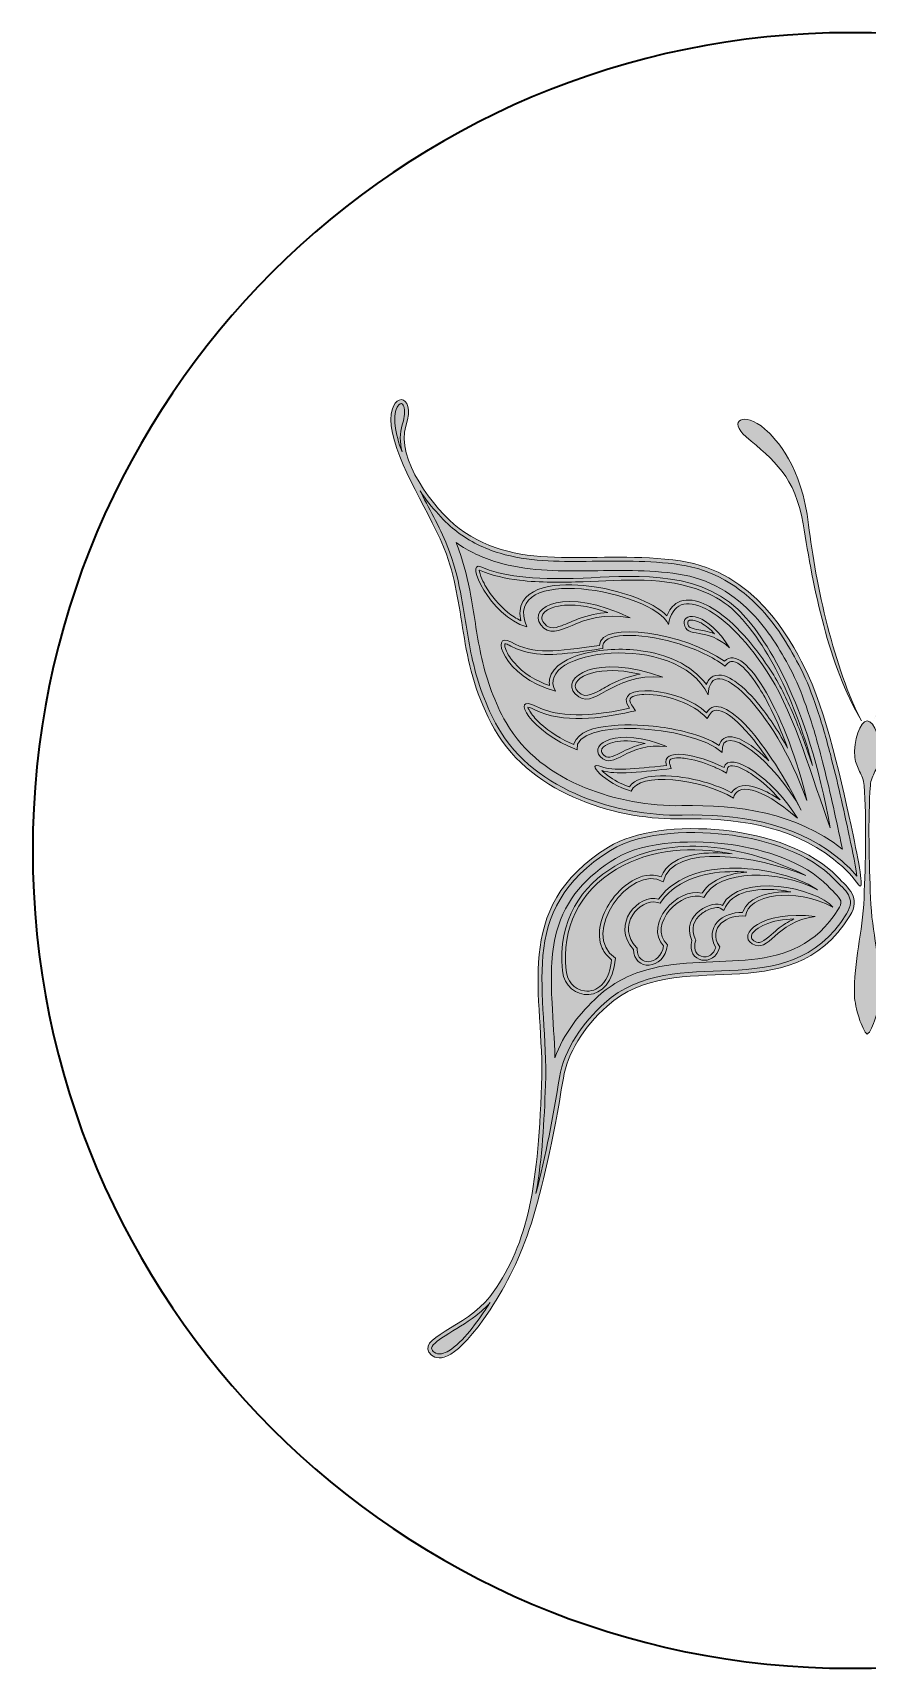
# Model space of a CAD drawing. Header units: inches. Extents: x 29 to 494, y -196 to -15.
# Drawn here: x 29.3 to 72.6, y -99.6 to -14.6 of the extents above; entities that cross this region are included whole.
import ezdxf

# ---------------------------------------------------------------- set-up
doc = ezdxf.new("R2010")
doc.units = ezdxf.units.IN
doc.header["$MEASUREMENT"] = 0
doc.layers.add('Layer 1', color=7, linetype='Continuous')

msp = doc.modelspace()

# ---------------------------------------------------------------- hatches: boundary and pattern name
at = {"layer": 'Layer 1'}
h = msp.add_hatch(color=7, dxfattribs=at)
edge = h.paths.add_edge_path()
edge.add_spline(control_points=[(69.355, -47.558), (68.594, -46.074), (66.768, -42.61), (62.928, -42.049), (58.6, -41.417), (54.581, -42.765), (51.426, -40.364), (50.095, -39.351), (48.111, -36.706), (48.658, -35.039), (49.246, -33.246), (47.685, -33.184), (47.896, -35.027), (48.128, -37.043), (50.007, -39.636), (50.757, -41.703), (51.81, -44.603), (51.368, -47.444), (53.257, -50.786), (55.253, -54.317), (59.883, -55.533), (63.012, -55.459), (65.633, -55.398), (68.603, -55.752), (70.879, -57.547), (71.594, -58.111), (71.879, -58.474), (72.201, -58.895), (72.44, -59.206), (72.287, -58.127), (71.894, -56.292), (71.352, -53.767), (70.484, -49.761), (69.355, -47.558), (69.355, -47.558), (69.355, -47.558), (69.355, -47.558)], knot_values=[0, 0, 0, 0, 1, 1, 1, 2, 2, 2, 3, 3, 3, 4, 4, 4, 5, 5, 5, 6, 6, 6, 7, 7, 7, 8, 8, 8, 9, 9, 9, 10, 10, 10, 11, 11, 11, 12, 12, 12, 12], degree=3, periodic=1)
h = msp.add_hatch(color=7, dxfattribs=at)
edge = h.paths.add_edge_path()
edge.add_spline(control_points=[(72.474, -53.727), (72.538, -54.593), (72.554, -55.607), (72.545, -56.626), (72.535, -57.645), (72.502, -58.671), (72.467, -59.56), (72.432, -60.494), (72.295, -61.302), (72.175, -62.11), (72.053, -62.919), (71.947, -63.727), (71.971, -64.662), (71.978, -64.944), (72.075, -65.395), (72.205, -65.797), (72.335, -66.2), (72.497, -66.555), (72.634, -66.647), (72.772, -66.555), (72.934, -66.2), (73.064, -65.797), (73.193, -65.395), (73.29, -64.944), (73.298, -64.662), (73.321, -63.727), (73.215, -62.919), (73.094, -62.11), (72.973, -61.302), (72.837, -60.494), (72.801, -59.56), (72.767, -58.671), (72.733, -57.645), (72.724, -56.626), (72.715, -55.607), (72.731, -54.593), (72.795, -53.727), (72.817, -53.432), (72.924, -53.212), (73.032, -52.993), (73.141, -52.773), (73.251, -52.554), (73.28, -52.26), (73.367, -51.383), (73.001, -50.368), (72.634, -50.368), (72.268, -50.368), (71.902, -51.383), (71.988, -52.26), (72.018, -52.554), (72.128, -52.773), (72.236, -52.993), (72.345, -53.212), (72.452, -53.432), (72.474, -53.727), (72.474, -53.727), (72.474, -53.727), (72.474, -53.727)], knot_values=[0, 0, 0, 0, 1, 1, 1, 2, 2, 2, 3, 3, 3, 4, 4, 4, 5, 5, 5, 6, 6, 6, 7, 7, 7, 8, 8, 8, 9, 9, 9, 10, 10, 10, 11, 11, 11, 12, 12, 12, 13, 13, 13, 14, 14, 14, 15, 15, 15, 16, 16, 16, 17, 17, 17, 18, 18, 18, 19, 19, 19, 19], degree=3, periodic=1)
edge = h.paths.add_edge_path()
edge.add_spline(control_points=[(72.339, -50.362), (70.942, -47.75), (69.933, -43.229), (69.586, -40.173), (69.242, -37.153), (67.907, -35.706), (67.318, -35.201), (66.196, -34.238), (65.372, -34.782), (66.334, -35.594), (67.778, -36.814), (68.898, -37.689), (69.296, -40.117), (69.854, -43.515), (70.584, -47.43), (72.339, -50.362), (72.339, -50.362), (72.339, -50.362), (72.339, -50.362)], knot_values=[0, 0, 0, 0, 1, 1, 1, 2, 2, 2, 3, 3, 3, 4, 4, 4, 5, 5, 5, 6, 6, 6, 6], degree=3, periodic=1)
edge = h.paths.add_edge_path()
edge.add_spline(control_points=[(72.93, -50.362), (74.327, -47.75), (75.335, -43.229), (75.683, -40.173), (76.027, -37.153), (77.362, -35.706), (77.951, -35.201), (79.072, -34.238), (79.897, -34.782), (78.935, -35.594), (77.491, -36.814), (76.371, -37.689), (75.973, -40.117), (75.415, -43.515), (74.685, -47.43), (72.93, -50.362), (72.93, -50.362), (72.93, -50.362), (72.93, -50.362)], knot_values=[0, 0, 0, 0, 1, 1, 1, 2, 2, 2, 3, 3, 3, 4, 4, 4, 5, 5, 5, 6, 6, 6, 6], degree=3, periodic=1)
h = msp.add_hatch(color=7, dxfattribs=at)
edge = h.paths.add_edge_path()
edge.add_spline(control_points=[(71.081, -58.464), (71.665, -59.076), (72.327, -59.526), (71.725, -60.499), (68.548, -65.63), (62.742, -61.887), (59.108, -65.187), (57.884, -66.298), (57.054, -67.632), (56.838, -68.927), (55.716, -75.644), (54.8, -78.286), (53.027, -80.968), (51.261, -83.637), (50.37, -83.652), (49.989, -83.319), (49.019, -82.474), (51.834, -81.868), (53.015, -80.29), (54.923, -77.741), (55.508, -74.891), (55.709, -69.283), (55.881, -64.51), (54.034, -60.118), (59.187, -56.923), (61.85, -55.272), (68.469, -55.726), (71.081, -58.464), (71.081, -58.464), (71.081, -58.464), (71.081, -58.464)], knot_values=[0, 0, 0, 0, 1, 1, 1, 2, 2, 2, 3, 3, 3, 4, 4, 4, 5, 5, 5, 6, 6, 6, 7, 7, 7, 8, 8, 8, 9, 9, 9, 10, 10, 10, 10], degree=3, periodic=1)

# ---------------------------------------------------------------- linework, layer by layer
at = {"layer": 'Layer 1', "color": 250, "lineweight": 35}
msp.add_open_spline([(114.26, -57.1), (114.26, -80.572), (95.232, -99.6), (71.76, -99.6), (48.288, -99.6), (29.26, -80.572), (29.26, -57.1), (29.26, -33.627), (48.288, -14.6), (71.76, -14.6), (95.232, -14.6), (114.26, -33.627), (114.26, -57.1)], degree=3, knots=[0, 0, 0, 0, 1, 1, 1, 2, 2, 2, 3, 3, 3, 4, 4, 4, 4], dxfattribs=at)
at = {"layer": 'Layer 1', "lineweight": 0}
for points, knots in [([(69.355, -47.558), (68.594, -46.074), (66.768, -42.61), (62.928, -42.049), (58.6, -41.417), (54.581, -42.765), (51.426, -40.364), (50.095, -39.351), (48.111, -36.706), (48.658, -35.039), (49.246, -33.246), (47.685, -33.184), (47.896, -35.027), (48.128, -37.043), (50.007, -39.636), (50.757, -41.703), (51.81, -44.603), (51.368, -47.444), (53.257, -50.786), (55.253, -54.317), (59.883, -55.533), (63.012, -55.459), (65.633, -55.398), (68.603, -55.752), (70.879, -57.547), (71.594, -58.111), (71.879, -58.474), (72.201, -58.895), (72.44, -59.206), (72.287, -58.127), (71.894, -56.292), (71.352, -53.767), (70.484, -49.761), (69.355, -47.558), (69.355, -47.558), (69.355, -47.558), (69.355, -47.558)], [0, 0, 0, 0, 1, 1, 1, 2, 2, 2, 3, 3, 3, 4, 4, 4, 5, 5, 5, 6, 6, 6, 7, 7, 7, 8, 8, 8, 9, 9, 9, 10, 10, 10, 11, 11, 11, 12, 12, 12, 12]), ([(48.453, -36.383), (48.337, -35.886), (48.326, -35.405), (48.466, -34.977), (48.551, -34.717), (48.63, -34.364), (48.567, -34.091), (48.551, -34.025), (48.502, -33.883), (48.42, -33.871), (48.327, -33.858), (48.233, -34.001), (48.199, -34.068), (48.063, -34.335), (48.063, -34.714), (48.096, -35.004), (48.147, -35.445), (48.279, -35.914), (48.453, -36.383), (48.453, -36.383), (48.453, -36.383), (48.453, -36.383)], [0, 0, 0, 0, 1, 1, 1, 2, 2, 2, 3, 3, 3, 4, 4, 4, 5, 5, 5, 6, 6, 6, 7, 7, 7, 7]), ([(72.339, -50.362), (70.942, -47.75), (69.933, -43.229), (69.586, -40.173), (69.242, -37.153), (67.907, -35.706), (67.318, -35.201), (66.196, -34.238), (65.372, -34.782), (66.334, -35.594), (67.778, -36.814), (68.898, -37.689), (69.296, -40.117), (69.854, -43.515), (70.584, -47.43), (72.339, -50.362), (72.339, -50.362), (72.339, -50.362), (72.339, -50.362)], [0, 0, 0, 0, 1, 1, 1, 2, 2, 2, 3, 3, 3, 4, 4, 4, 5, 5, 5, 6, 6, 6, 6]), ([(72.091, -58.434), (72.007, -57.772), (71.752, -56.593), (71.697, -56.335), (71.393, -54.917), (71.082, -53.502), (70.714, -52.099), (70.501, -51.284), (70.268, -50.471), (69.999, -49.672), (69.768, -48.989), (69.505, -48.292), (69.176, -47.649), (68.607, -46.541), (67.997, -45.517), (67.148, -44.593), (65.999, -43.344), (64.596, -42.496), (62.899, -42.248), (61.275, -42.011), (59.661, -42.058), (58.027, -42.075), (56.537, -42.09), (54.986, -42.078), (53.546, -41.651), (52.73, -41.409), (51.983, -41.041), (51.304, -40.524), (50.71, -40.072), (49.976, -39.293), (49.39, -38.409), (49.44, -38.505), (49.489, -38.599), (49.537, -38.691), (50.032, -39.64), (50.581, -40.628), (50.946, -41.634), (51.222, -42.393), (51.403, -43.172), (51.547, -43.964), (51.745, -45.053), (51.879, -46.149), (52.124, -47.229), (52.403, -48.457), (52.811, -49.588), (53.432, -50.687), (54.395, -52.391), (56.001, -53.557), (57.786, -54.288), (59.393, -54.946), (61.27, -55.299), (63.008, -55.258), (65.799, -55.193), (68.748, -55.609), (71.004, -57.389), (71.44, -57.733), (71.765, -58.047), (72.091, -58.434), (72.091, -58.434), (72.091, -58.434), (72.091, -58.434)], [0, 0, 0, 0, 1, 1, 1, 2, 2, 2, 3, 3, 3, 4, 4, 4, 5, 5, 5, 6, 6, 6, 7, 7, 7, 8, 8, 8, 9, 9, 9, 10, 10, 10, 11, 11, 11, 12, 12, 12, 13, 13, 13, 14, 14, 14, 15, 15, 15, 16, 16, 16, 17, 17, 17, 18, 18, 18, 19, 19, 19, 20, 20, 20, 20]), ([(71.346, -57.036), (71.304, -56.834), (71.261, -56.634), (71.218, -56.437), (70.916, -55.028), (70.607, -53.618), (70.241, -52.223), (70.03, -51.418), (69.802, -50.618), (69.535, -49.829), (69.311, -49.164), (69.061, -48.498), (68.74, -47.873), (68.196, -46.81), (67.6, -45.808), (66.788, -44.925), (65.715, -43.758), (64.411, -42.964), (62.828, -42.733), (61.24, -42.501), (59.631, -42.548), (58.032, -42.564), (56.484, -42.58), (54.903, -42.564), (53.407, -42.12), (52.638, -41.892), (51.922, -41.556), (51.266, -41.101), (51.315, -41.222), (51.362, -41.344), (51.406, -41.467), (51.69, -42.25), (51.88, -43.058), (52.029, -43.877), (52.225, -44.957), (52.358, -46.05), (52.601, -47.121), (52.868, -48.295), (53.265, -49.396), (53.858, -50.446), (54.766, -52.052), (56.29, -53.147), (57.971, -53.835), (59.522, -54.47), (61.321, -54.808), (62.996, -54.769), (65.904, -54.701), (68.96, -55.153), (71.307, -57.005), (71.32, -57.015), (71.333, -57.025), (71.346, -57.036), (71.346, -57.036), (71.346, -57.036), (71.346, -57.036)], [0, 0, 0, 0, 1, 1, 1, 2, 2, 2, 3, 3, 3, 4, 4, 4, 5, 5, 5, 6, 6, 6, 7, 7, 7, 8, 8, 8, 9, 9, 9, 10, 10, 10, 11, 11, 11, 12, 12, 12, 13, 13, 13, 14, 14, 14, 15, 15, 15, 16, 16, 16, 17, 17, 17, 18, 18, 18, 18]), ([(70.705, -55.93), (69.545, -49.399), (67.352, -45.957), (65.898, -44.561), (63.684, -42.433), (60.045, -42.865), (57.865, -42.942), (55.041, -43.042), (53.678, -42.832), (52.556, -42.362), (51.693, -42), (53.009, -44.902), (54.938, -45.483), (53.524, -42.181), (61.479, -43.557), (62.307, -45.363), (62.639, -43.122), (65.373, -44.489), (67.609, -48.095), (68.87, -50.128), (69.765, -53.31), (70.705, -55.93), (70.705, -55.93), (70.705, -55.93), (70.705, -55.93)], [0, 0, 0, 0, 1, 1, 1, 2, 2, 2, 3, 3, 3, 4, 4, 4, 5, 5, 5, 6, 6, 6, 7, 7, 7, 8, 8, 8, 8]), ([(69.79, -52.679), (69.389, -51.206), (68.883, -49.758), (68.241, -48.399), (67.638, -47.123), (66.797, -45.684), (65.768, -44.696), (65.294, -44.241), (64.742, -43.899), (64.137, -43.65), (62.153, -42.832), (59.954, -43.057), (57.873, -43.131), (56.781, -43.169), (55.639, -43.182), (54.551, -43.053), (53.833, -42.968), (53.153, -42.816), (52.484, -42.536), (52.48, -42.534), (52.476, -42.533), (52.471, -42.531), (52.465, -42.735), (52.725, -43.239), (52.799, -43.367), (53.089, -43.869), (53.495, -44.357), (53.946, -44.723), (54.156, -44.893), (54.386, -45.046), (54.632, -45.162), (54.55, -44.823), (54.556, -44.47), (54.741, -44.155), (55.412, -43.014), (57.811, -43.263), (58.893, -43.471), (59.765, -43.639), (61.484, -44.116), (62.222, -44.912), (62.325, -44.62), (62.499, -44.359), (62.785, -44.209), (63.52, -43.825), (64.499, -44.406), (65.078, -44.849), (66.141, -45.661), (67.069, -46.866), (67.769, -47.996), (68.222, -48.726), (68.59, -49.528), (68.915, -50.321), (69.233, -51.096), (69.517, -51.887), (69.79, -52.679), (69.79, -52.679), (69.79, -52.679), (69.79, -52.679)], [0, 0, 0, 0, 1, 1, 1, 2, 2, 2, 3, 3, 3, 4, 4, 4, 5, 5, 5, 6, 6, 6, 7, 7, 7, 8, 8, 8, 9, 9, 9, 10, 10, 10, 11, 11, 11, 12, 12, 12, 13, 13, 13, 14, 14, 14, 15, 15, 15, 16, 16, 16, 17, 17, 17, 18, 18, 18, 19, 19, 19, 19]), ([(60.311, -45.016), (56.963, -43.354), (54.949, -44.453), (55.668, -45.377), (56.527, -46.481), (57.611, -44.449), (60.311, -45.016), (60.311, -45.016), (60.311, -45.016), (60.311, -45.016)], [0, 0, 0, 0, 1, 1, 1, 2, 2, 2, 3, 3, 3, 3]), ([(59.158, -44.729), (58.424, -44.469), (57.632, -44.3), (56.903, -44.355), (56.572, -44.38), (55.759, -44.53), (55.713, -44.967), (55.702, -45.075), (55.751, -45.178), (55.817, -45.261), (55.907, -45.378), (56.018, -45.478), (56.166, -45.51), (56.349, -45.55), (56.571, -45.481), (56.741, -45.419), (57.034, -45.313), (57.32, -45.178), (57.613, -45.068), (58.138, -44.869), (58.641, -44.754), (59.158, -44.729), (59.158, -44.729), (59.158, -44.729), (59.158, -44.729)], [0, 0, 0, 0, 1, 1, 1, 2, 2, 2, 3, 3, 3, 4, 4, 4, 5, 5, 5, 6, 6, 6, 7, 7, 7, 8, 8, 8, 8]), ([(65.468, -46.57), (64.369, -44.744), (63.06, -44.647), (63.121, -45.309), (63.194, -46.102), (64.343, -45.467), (65.468, -46.57), (65.468, -46.57), (65.468, -46.57), (65.468, -46.57)], [0, 0, 0, 0, 1, 1, 1, 2, 2, 2, 3, 3, 3, 3]), ([(64.693, -45.84), (64.483, -45.612), (64.247, -45.412), (63.993, -45.274), (63.87, -45.208), (63.453, -45.029), (63.333, -45.179), (63.308, -45.21), (63.306, -45.255), (63.309, -45.293), (63.315, -45.356), (63.33, -45.423), (63.376, -45.469), (63.496, -45.588), (63.997, -45.646), (64.169, -45.683), (64.355, -45.723), (64.529, -45.774), (64.693, -45.84), (64.693, -45.84), (64.693, -45.84), (64.693, -45.84)], [0, 0, 0, 0, 1, 1, 1, 2, 2, 2, 3, 3, 3, 4, 4, 4, 5, 5, 5, 6, 6, 6, 7, 7, 7, 7]), ([(69.493, -54.506), (68.536, -50.326), (66.276, -46.166), (65.211, -47.266), (63.186, -45.801), (58.788, -45.115), (58.709, -46.439), (56.459, -46.767), (55.308, -46.928), (54.106, -46.262), (52.995, -45.645), (53.694, -48.094), (56.428, -48.823), (55.219, -46.676), (62.693, -45.631), (64.369, -49.002), (64.471, -46.614), (67.769, -49.651), (69.493, -54.506), (69.493, -54.506), (69.493, -54.506), (69.493, -54.506)], [0, 0, 0, 0, 1, 1, 1, 2, 2, 2, 3, 3, 3, 4, 4, 4, 5, 5, 5, 6, 6, 6, 7, 7, 7, 7]), ([(53.797, -46.352), (53.766, -46.412), (53.826, -46.604), (53.845, -46.657), (53.937, -46.9), (54.107, -47.14), (54.277, -47.335), (54.762, -47.891), (55.425, -48.291), (56.123, -48.532), (56.103, -48.42), (56.102, -48.304), (56.124, -48.187), (56.261, -47.466), (57.177, -47.075), (57.802, -46.897), (58.761, -46.623), (59.876, -46.581), (60.864, -46.716), (62.139, -46.891), (63.501, -47.406), (64.271, -48.477), (64.337, -48.294), (64.448, -48.134), (64.63, -48.046), (64.997, -47.868), (65.442, -48.091), (65.749, -48.3), (66.238, -48.633), (66.692, -49.13), (67.06, -49.59), (67.592, -50.253), (68.072, -51.001), (68.493, -51.782), (68.159, -50.86), (67.761, -49.954), (67.305, -49.134), (67.073, -48.718), (66.154, -47.161), (65.544, -47.282), (65.466, -47.297), (65.402, -47.342), (65.348, -47.398), (65.348, -47.398), (65.234, -47.515), (65.234, -47.515), (65.234, -47.515), (65.101, -47.419), (65.101, -47.419), (64.45, -46.947), (63.618, -46.602), (62.854, -46.365), (62.048, -46.116), (61.122, -45.927), (60.278, -45.922), (59.938, -45.92), (59.109, -45.955), (58.931, -46.321), (58.911, -46.362), (58.901, -46.406), (58.898, -46.451), (58.898, -46.451), (58.889, -46.604), (58.889, -46.604), (58.889, -46.604), (58.738, -46.626), (58.738, -46.626), (58, -46.733), (57.243, -46.853), (56.498, -46.897), (55.931, -46.931), (55.366, -46.915), (54.815, -46.759), (54.536, -46.68), (54.27, -46.568), (54.016, -46.427), (53.979, -46.406), (53.847, -46.342), (53.797, -46.352), (53.797, -46.352), (53.797, -46.352), (53.797, -46.352)], [0, 0, 0, 0, 1, 1, 1, 2, 2, 2, 3, 3, 3, 4, 4, 4, 5, 5, 5, 6, 6, 6, 7, 7, 7, 8, 8, 8, 9, 9, 9, 10, 10, 10, 11, 11, 11, 12, 12, 12, 13, 13, 13, 14, 14, 14, 15, 15, 15, 16, 16, 16, 17, 17, 17, 18, 18, 18, 19, 19, 19, 20, 20, 20, 21, 21, 21, 22, 22, 22, 23, 23, 23, 24, 24, 24, 25, 25, 25, 26, 26, 26, 27, 27, 27, 27]), ([(62.01, -48.098), (58.517, -46.816), (56.643, -48.125), (57.455, -48.962), (58.426, -49.962), (59.277, -47.831), (62.01, -48.098), (62.01, -48.098), (62.01, -48.098), (62.01, -48.098)], [0, 0, 0, 0, 1, 1, 1, 2, 2, 2, 3, 3, 3, 3]), ([(69.204, -55.004), (67.563, -51.677), (65.116, -48.601), (64.274, -49.94), (62.965, -48.639), (59.293, -48.292), (60.273, -49.711), (57.667, -50.285), (56.286, -50.041), (55.44, -49.616), (53.994, -48.888), (55.136, -50.968), (57.552, -51.866), (57.306, -50.202), (63.468, -50.55), (65.094, -52.002), (64.997, -50.268), (67.826, -52.423), (69.204, -55.004), (69.204, -55.004), (69.204, -55.004), (69.204, -55.004)], [0, 0, 0, 0, 1, 1, 1, 2, 2, 2, 3, 3, 3, 4, 4, 4, 5, 5, 5, 6, 6, 6, 7, 7, 7, 7]), ([(60.837, -47.94), (60.082, -47.763), (59.281, -47.682), (58.566, -47.816), (58.242, -47.876), (57.453, -48.113), (57.456, -48.551), (57.457, -48.66), (57.516, -48.755), (57.59, -48.831), (57.693, -48.937), (57.813, -49.024), (57.962, -49.04), (58.148, -49.059), (58.36, -48.966), (58.522, -48.886), (58.8, -48.749), (59.068, -48.585), (59.346, -48.443), (59.842, -48.19), (60.328, -48.021), (60.837, -47.94), (60.837, -47.94), (60.837, -47.94), (60.837, -47.94)], [0, 0, 0, 0, 1, 1, 1, 2, 2, 2, 3, 3, 3, 4, 4, 4, 5, 5, 5, 6, 6, 6, 7, 7, 7, 8, 8, 8, 8]), ([(67.521, -52.441), (67.233, -52.01), (66.929, -51.596), (66.611, -51.21), (66.302, -50.833), (65.263, -49.634), (64.68, -49.827), (64.572, -49.863), (64.493, -49.947), (64.434, -50.041), (64.434, -50.041), (64.309, -50.24), (64.309, -50.24), (64.309, -50.24), (64.141, -50.073), (64.141, -50.073), (63.765, -49.699), (63.203, -49.433), (62.706, -49.265), (62.209, -49.099), (61.631, -48.98), (61.107, -48.983), (60.919, -48.984), (60.407, -49.014), (60.312, -49.219), (60.258, -49.335), (60.365, -49.513), (60.428, -49.604), (60.428, -49.604), (60.587, -49.835), (60.587, -49.835), (60.587, -49.835), (60.314, -49.895), (60.314, -49.895), (58.817, -50.225), (56.798, -50.51), (55.356, -49.785), (55.297, -49.755), (55.097, -49.662), (54.994, -49.653), (55.013, -49.734), (55.094, -49.868), (55.123, -49.913), (55.262, -50.123), (55.451, -50.322), (55.636, -50.493), (56.134, -50.953), (56.746, -51.33), (57.376, -51.594), (57.381, -51.572), (57.387, -51.551), (57.395, -51.53), (57.787, -50.354), (60.766, -50.548), (61.698, -50.662), (62.638, -50.776), (64.061, -51.065), (64.934, -51.643), (64.969, -51.498), (65.042, -51.366), (65.174, -51.279), (65.685, -50.943), (66.583, -51.62), (66.96, -51.932), (67.151, -52.09), (67.339, -52.26), (67.521, -52.441), (67.521, -52.441), (67.521, -52.441), (67.521, -52.441)], [0, 0, 0, 0, 1, 1, 1, 2, 2, 2, 3, 3, 3, 4, 4, 4, 5, 5, 5, 6, 6, 6, 7, 7, 7, 8, 8, 8, 9, 9, 9, 10, 10, 10, 11, 11, 11, 12, 12, 12, 13, 13, 13, 14, 14, 14, 15, 15, 15, 16, 16, 16, 17, 17, 17, 18, 18, 18, 19, 19, 19, 20, 20, 20, 21, 21, 21, 22, 22, 22, 23, 23, 23, 23]), ([(62.209, -51.702), (59.618, -50.636), (58.171, -51.566), (58.757, -52.219), (59.458, -53), (60.161, -51.421), (62.209, -51.702), (62.209, -51.702), (62.209, -51.702), (62.209, -51.702)], [0, 0, 0, 0, 1, 1, 1, 2, 2, 2, 3, 3, 3, 3]), ([(72.474, -53.727), (72.538, -54.593), (72.554, -55.607), (72.545, -56.626), (72.535, -57.645), (72.502, -58.671), (72.467, -59.56), (72.432, -60.494), (72.295, -61.302), (72.175, -62.11), (72.053, -62.919), (71.947, -63.727), (71.971, -64.662), (71.978, -64.944), (72.075, -65.395), (72.205, -65.797), (72.335, -66.2), (72.497, -66.555), (72.634, -66.647), (72.772, -66.555), (72.934, -66.2), (73.064, -65.797), (73.193, -65.395), (73.29, -64.944), (73.298, -64.662), (73.321, -63.727), (73.215, -62.919), (73.094, -62.11), (72.973, -61.302), (72.837, -60.494), (72.801, -59.56), (72.767, -58.671), (72.733, -57.645), (72.724, -56.626), (72.715, -55.607), (72.731, -54.593), (72.795, -53.727), (72.817, -53.432), (72.924, -53.212), (73.032, -52.993), (73.141, -52.773), (73.251, -52.554), (73.28, -52.26), (73.367, -51.383), (73.001, -50.368), (72.634, -50.368), (72.268, -50.368), (71.902, -51.383), (71.988, -52.26), (72.018, -52.554), (72.128, -52.773), (72.236, -52.993), (72.345, -53.212), (72.452, -53.432), (72.474, -53.727), (72.474, -53.727), (72.474, -53.727), (72.474, -53.727)], [0, 0, 0, 0, 1, 1, 1, 2, 2, 2, 3, 3, 3, 4, 4, 4, 5, 5, 5, 6, 6, 6, 7, 7, 7, 8, 8, 8, 9, 9, 9, 10, 10, 10, 11, 11, 11, 12, 12, 12, 13, 13, 13, 14, 14, 14, 15, 15, 15, 16, 16, 16, 17, 17, 17, 18, 18, 18, 19, 19, 19, 19]), ([(69.001, -55.426), (67.827, -53.376), (65.412, -51.832), (65.19, -52.793), (63.818, -52.083), (61.898, -51.722), (62.196, -52.676), (60.492, -52.872), (59.402, -52.967), (58.836, -52.745), (57.869, -52.364), (59.037, -53.678), (60.37, -54.008), (60.734, -53.013), (63.989, -53.339), (65.683, -54.382), (65.816, -53.618), (67.031, -53.684), (69.001, -55.426), (69.001, -55.426), (69.001, -55.426), (69.001, -55.426)], [0, 0, 0, 0, 1, 1, 1, 2, 2, 2, 3, 3, 3, 4, 4, 4, 5, 5, 5, 6, 6, 6, 7, 7, 7, 7]), ([(61.098, -51.537), (60.607, -51.421), (60.098, -51.367), (59.633, -51.436), (59.416, -51.467), (58.826, -51.615), (58.816, -51.912), (58.814, -51.981), (58.852, -52.044), (58.897, -52.094), (58.963, -52.167), (59.042, -52.231), (59.143, -52.246), (59.387, -52.281), (59.945, -51.948), (60.175, -51.842), (60.486, -51.698), (60.788, -51.596), (61.098, -51.537), (61.098, -51.537), (61.098, -51.537), (61.098, -51.537)], [0, 0, 0, 0, 1, 1, 1, 2, 2, 2, 3, 3, 3, 4, 4, 4, 5, 5, 5, 6, 6, 6, 7, 7, 7, 7]), ([(58.845, -52.948), (58.955, -53.054), (59.085, -53.158), (59.141, -53.2), (59.46, -53.44), (59.837, -53.644), (60.216, -53.768), (60.235, -53.774), (60.253, -53.779), (60.272, -53.785), (60.539, -53.386), (61.166, -53.269), (61.604, -53.235), (62.345, -53.176), (63.171, -53.288), (63.892, -53.467), (64.462, -53.609), (65.057, -53.816), (65.58, -54.104), (65.607, -54.054), (65.64, -54.007), (65.68, -53.964), (66.011, -53.608), (66.59, -53.723), (66.993, -53.873), (67.365, -54.012), (67.741, -54.227), (68.098, -54.472), (67.68, -53.977), (67.188, -53.516), (66.674, -53.164), (66.429, -52.996), (66.132, -52.821), (65.847, -52.735), (65.743, -52.703), (65.528, -52.653), (65.432, -52.73), (65.399, -52.756), (65.383, -52.797), (65.374, -52.837), (65.374, -52.837), (65.319, -53.072), (65.319, -53.072), (65.319, -53.072), (65.104, -52.961), (65.104, -52.961), (64.929, -52.87), (64.75, -52.788), (64.568, -52.713), (64.117, -52.527), (63.597, -52.363), (63.112, -52.305), (62.954, -52.286), (62.48, -52.251), (62.375, -52.412), (62.337, -52.469), (62.357, -52.561), (62.376, -52.621), (62.376, -52.621), (62.443, -52.838), (62.443, -52.838), (62.443, -52.838), (62.218, -52.864), (62.218, -52.864), (61.519, -52.944), (60.801, -53.03), (60.097, -53.056), (59.715, -53.07), (59.223, -53.072), (58.845, -52.948), (58.845, -52.948), (58.845, -52.948), (58.845, -52.948)], [0, 0, 0, 0, 1, 1, 1, 2, 2, 2, 3, 3, 3, 4, 4, 4, 5, 5, 5, 6, 6, 6, 7, 7, 7, 8, 8, 8, 9, 9, 9, 10, 10, 10, 11, 11, 11, 12, 12, 12, 13, 13, 13, 14, 14, 14, 15, 15, 15, 16, 16, 16, 17, 17, 17, 18, 18, 18, 19, 19, 19, 20, 20, 20, 21, 21, 21, 22, 22, 22, 23, 23, 23, 24, 24, 24, 24]), ([(71.081, -58.464), (71.665, -59.076), (72.327, -59.526), (71.725, -60.499), (68.548, -65.63), (62.742, -61.887), (59.108, -65.187), (57.884, -66.298), (57.054, -67.632), (56.838, -68.927), (55.716, -75.644), (54.8, -78.286), (53.027, -80.968), (51.261, -83.637), (50.37, -83.652), (49.989, -83.319), (49.019, -82.474), (51.834, -81.868), (53.015, -80.29), (54.923, -77.741), (55.508, -74.891), (55.709, -69.283), (55.881, -64.51), (54.034, -60.118), (59.187, -56.923), (61.85, -55.272), (68.469, -55.726), (71.081, -58.464), (71.081, -58.464), (71.081, -58.464), (71.081, -58.464)], [0, 0, 0, 0, 1, 1, 1, 2, 2, 2, 3, 3, 3, 4, 4, 4, 5, 5, 5, 6, 6, 6, 7, 7, 7, 8, 8, 8, 9, 9, 9, 10, 10, 10, 10]), ([(55.414, -74.926), (55.938, -72.952), (56.305, -70.894), (56.639, -68.894), (56.888, -67.401), (57.874, -66.036), (58.973, -65.038), (62.686, -61.665), (68.444, -65.415), (71.554, -60.393), (72.077, -59.547), (71.495, -59.189), (70.936, -58.603), (69.64, -57.245), (67.437, -56.568), (65.628, -56.31), (63.763, -56.044), (60.946, -56.069), (59.294, -57.094), (54.256, -60.217), (56.084, -64.459), (55.91, -69.29), (55.844, -71.151), (55.739, -73.085), (55.414, -74.926), (55.414, -74.926), (55.414, -74.926), (55.414, -74.926)], [0, 0, 0, 0, 1, 1, 1, 2, 2, 2, 3, 3, 3, 4, 4, 4, 5, 5, 5, 6, 6, 6, 7, 7, 7, 8, 8, 8, 9, 9, 9, 9]), ([(56.4, -67.882), (56.839, -66.648), (57.693, -65.539), (58.644, -64.675), (59.382, -64.005), (60.229, -63.564), (61.185, -63.296), (64.763, -62.291), (68.786, -63.932), (71.138, -60.135), (71.207, -60.024), (71.3, -59.853), (71.257, -59.716), (71.192, -59.504), (70.742, -59.109), (70.582, -58.941), (69.37, -57.671), (67.253, -57.036), (65.559, -56.794), (63.812, -56.545), (61.091, -56.555), (59.551, -57.51), (58.056, -58.437), (56.946, -59.602), (56.485, -61.332), (56.169, -62.516), (56.19, -63.798), (56.25, -65.013), (56.298, -65.973), (56.372, -66.925), (56.4, -67.882), (56.4, -67.882), (56.4, -67.882), (56.4, -67.882)], [0, 0, 0, 0, 1, 1, 1, 2, 2, 2, 3, 3, 3, 4, 4, 4, 5, 5, 5, 6, 6, 6, 7, 7, 7, 8, 8, 8, 9, 9, 9, 10, 10, 10, 11, 11, 11, 11]), ([(69.44, -58.396), (65.684, -56.555), (62.082, -56.388), (59.508, -57.918), (57.827, -58.917), (56.528, -60.693), (56.793, -63.359), (56.949, -64.937), (59.367, -65.273), (59.542, -62.688), (57.674, -61.479), (60.287, -57.739), (62.034, -58.722), (62.528, -56.672), (66.897, -57.375), (69.44, -58.396), (69.44, -58.396), (69.44, -58.396), (69.44, -58.396)], [0, 0, 0, 0, 1, 1, 1, 2, 2, 2, 3, 3, 3, 4, 4, 4, 5, 5, 5, 6, 6, 6, 6]), ([(59.347, -62.775), (59.134, -62.617), (58.967, -62.417), (58.858, -62.177), (58.506, -61.405), (58.833, -60.449), (59.28, -59.779), (59.808, -58.986), (60.89, -58.079), (61.919, -58.468), (61.977, -58.32), (62.058, -58.181), (62.163, -58.055), (62.849, -57.224), (64.334, -57.147), (65.613, -57.271), (63.561, -56.871), (61.429, -56.988), (59.607, -58.071), (57.631, -59.245), (56.76, -61.139), (56.979, -63.342), (57.03, -63.856), (57.385, -64.32), (57.938, -64.397), (58.275, -64.445), (58.589, -64.324), (58.825, -64.092), (59.166, -63.754), (59.304, -63.238), (59.347, -62.775), (59.347, -62.775), (59.347, -62.775), (59.347, -62.775)], [0, 0, 0, 0, 1, 1, 1, 2, 2, 2, 3, 3, 3, 4, 4, 4, 5, 5, 5, 6, 6, 6, 7, 7, 7, 8, 8, 8, 9, 9, 9, 10, 10, 10, 11, 11, 11, 11]), ([(70.041, -59.148), (68.671, -58.093), (63.631, -57.049), (61.79, -59.628), (60.734, -59.332), (59.292, -60.953), (60.486, -62.244), (60.481, -63.361), (62.071, -63.376), (62.25, -62.001), (61.166, -60.968), (63.006, -59.062), (64.133, -59.539), (64.898, -58.047), (68.091, -58.079), (70.041, -59.148), (70.041, -59.148), (70.041, -59.148), (70.041, -59.148)], [0, 0, 0, 0, 1, 1, 1, 2, 2, 2, 3, 3, 3, 4, 4, 4, 5, 5, 5, 6, 6, 6, 6]), ([(66.38, -58.222), (66.174, -58.207), (65.97, -58.198), (65.766, -58.197), (64.347, -58.189), (62.793, -58.541), (61.945, -59.729), (61.945, -59.729), (61.868, -59.836), (61.868, -59.836), (61.868, -59.836), (61.738, -59.8), (61.738, -59.8), (61.237, -59.66), (60.704, -60.048), (60.453, -60.436), (60.086, -61.002), (60.168, -61.63), (60.625, -62.124), (60.625, -62.124), (60.673, -62.176), (60.673, -62.176), (60.673, -62.176), (60.673, -62.244), (60.673, -62.244), (60.669, -63.132), (61.857, -63.108), (62.051, -62.06), (61.01, -60.926), (62.756, -58.993), (64.045, -59.32), (64.062, -59.294), (64.079, -59.269), (64.097, -59.245), (64.577, -58.577), (65.466, -58.293), (66.38, -58.222), (66.38, -58.222), (66.38, -58.222), (66.38, -58.222)], [0, 0, 0, 0, 1, 1, 1, 2, 2, 2, 3, 3, 3, 4, 4, 4, 5, 5, 5, 6, 6, 6, 7, 7, 7, 8, 8, 8, 9, 9, 9, 10, 10, 10, 11, 11, 11, 12, 12, 12, 13, 13, 13, 13]), ([(70.846, -60.04), (70.016, -59.045), (65.99, -58.212), (65.104, -59.95), (64.693, -59.653), (62.892, -60.385), (63.519, -61.77), (63.19, -62.951), (64.731, -63.205), (64.965, -62.103), (64.28, -61.108), (65.4, -60.375), (66.312, -60.519), (66.387, -59.403), (68.859, -58.973), (70.846, -60.04), (70.846, -60.04), (70.846, -60.04), (70.846, -60.04)], [0, 0, 0, 0, 1, 1, 1, 2, 2, 2, 3, 3, 3, 4, 4, 4, 5, 5, 5, 6, 6, 6, 6]), ([(64.764, -62.134), (64.137, -61.123), (65.122, -60.27), (66.157, -60.323), (66.163, -60.299), (66.17, -60.277), (66.178, -60.254), (66.424, -59.576), (67.351, -59.321), (68.016, -59.263), (68.228, -59.245), (68.443, -59.242), (68.659, -59.252), (68.466, -59.212), (68.287, -59.184), (68.137, -59.166), (67.218, -59.056), (65.747, -59.097), (65.272, -60.029), (65.272, -60.029), (65.173, -60.224), (65.173, -60.224), (65.173, -60.224), (64.991, -60.093), (64.991, -60.093), (64.92, -60.042), (64.717, -60.071), (64.637, -60.089), (64.424, -60.137), (64.21, -60.241), (64.038, -60.371), (63.581, -60.715), (63.458, -61.185), (63.691, -61.698), (63.691, -61.698), (63.717, -61.756), (63.717, -61.756), (63.717, -61.756), (63.7, -61.816), (63.7, -61.816), (63.618, -62.112), (63.651, -62.475), (63.993, -62.596), (64.368, -62.728), (64.666, -62.46), (64.764, -62.134), (64.764, -62.134), (64.764, -62.134), (64.764, -62.134)], [0, 0, 0, 0, 1, 1, 1, 2, 2, 2, 3, 3, 3, 4, 4, 4, 5, 5, 5, 6, 6, 6, 7, 7, 7, 8, 8, 8, 9, 9, 9, 10, 10, 10, 11, 11, 11, 12, 12, 12, 13, 13, 13, 14, 14, 14, 15, 15, 15, 16, 16, 16, 16]), ([(69.932, -60.525), (67.067, -60.202), (65.882, -61.479), (66.643, -61.945), (67.553, -62.503), (67.82, -60.806), (69.932, -60.525), (69.932, -60.525), (69.932, -60.525), (69.932, -60.525)], [0, 0, 0, 0, 1, 1, 1, 2, 2, 2, 3, 3, 3, 3]), ([(68.818, -60.657), (68.286, -60.675), (67.751, -60.76), (67.296, -60.955), (67.085, -61.045), (66.538, -61.347), (66.61, -61.638), (66.628, -61.706), (66.684, -61.757), (66.744, -61.794), (66.831, -61.848), (66.929, -61.888), (67.035, -61.875), (67.29, -61.843), (67.752, -61.375), (67.953, -61.21), (68.233, -60.981), (68.515, -60.798), (68.818, -60.657), (68.818, -60.657), (68.818, -60.657), (68.818, -60.657)], [0, 0, 0, 0, 1, 1, 1, 2, 2, 2, 3, 3, 3, 4, 4, 4, 5, 5, 5, 6, 6, 6, 7, 7, 7, 7]), ([(53.03, -80.593), (52.81, -80.849), (52.555, -81.076), (52.288, -81.281), (51.779, -81.672), (51.231, -81.977), (50.692, -82.32), (50.538, -82.418), (49.995, -82.757), (49.991, -82.966), (49.989, -83.042), (50.07, -83.122), (50.122, -83.168), (50.346, -83.363), (50.665, -83.229), (50.885, -83.097), (51.619, -82.654), (52.396, -81.556), (52.859, -80.856), (52.916, -80.769), (52.974, -80.681), (53.03, -80.593), (53.03, -80.593), (53.03, -80.593), (53.03, -80.593)], [0, 0, 0, 0, 1, 1, 1, 2, 2, 2, 3, 3, 3, 4, 4, 4, 5, 5, 5, 6, 6, 6, 7, 7, 7, 8, 8, 8, 8])]:
    msp.add_open_spline(points, degree=3, knots=knots, dxfattribs=at)

doc.saveas('drawing.dxf')
